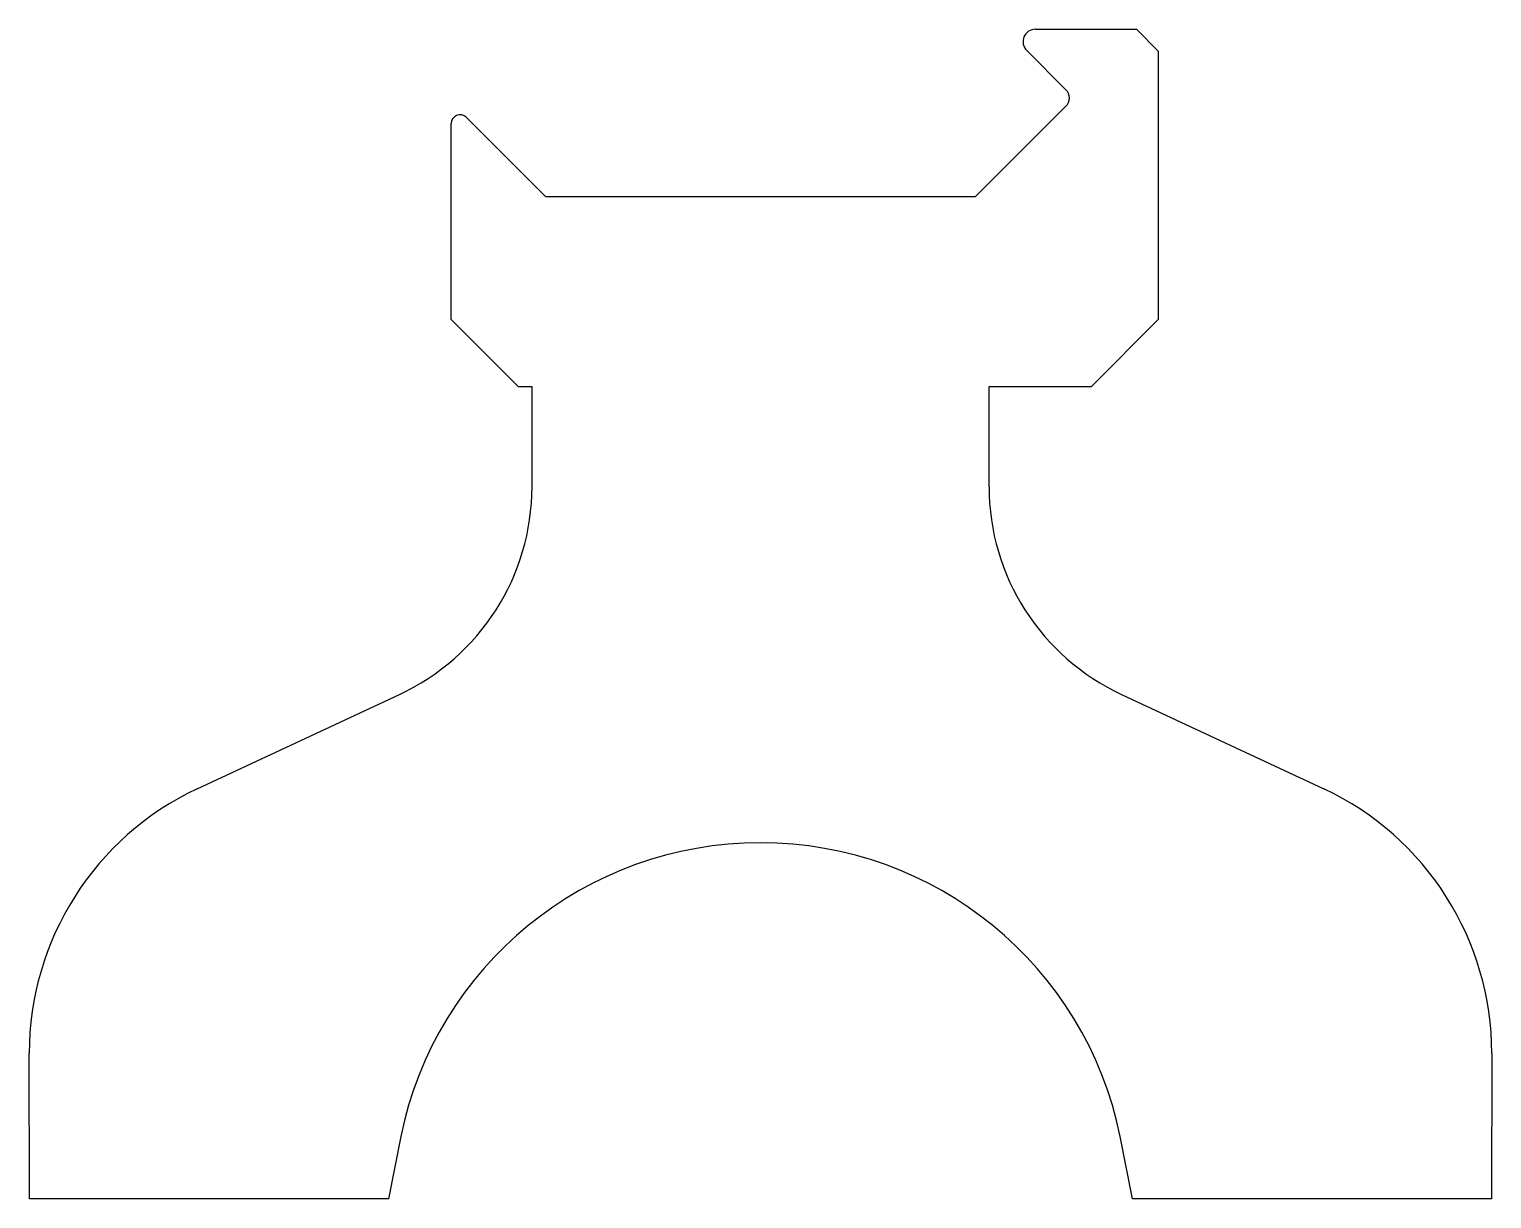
# Model space of a CAD drawing. Extents: x 3.4 to 54.2, y 2.8 to 43.4.
import ezdxf

# ---------------------------------------------------------------- set-up
doc = ezdxf.new("R2010")
doc.units = 0
doc.layers.get('0').update_dxf_attribs({"linetype": 'CONTINUOUS'})

msp = doc.modelspace()

# ---------------------------------------------------------------- linework, layer by layer
for p, q in [((38.317, 43.441), (41.822, 43.441)), ((41.822, 43.441), (42.584, 42.679)), ((39.375, 41.341), (38.012, 42.704)), ((42.584, 42.679), (42.584, 33.358)), ((36.234, 37.625), (39.375, 40.766)), ((18.022, 33.358), (18.022, 40.166)), ((18.542, 40.381), (21.298, 37.625)), ((21.298, 37.625), (36.234, 37.625)), ((20.359, 31.021), (18.022, 33.358)), ((42.584, 33.358), (40.247, 31.021)), ((20.83, 31.021), (20.359, 31.021)), ((20.83, 27.541), (20.83, 31.021)), ((40.247, 31.021), (36.702, 31.021)), ((36.702, 31.021), (36.702, 27.541)), ((9.198, 17.051), (16.221, 20.327)), ((41.31, 20.327), (48.334, 17.051)), ((3.37, 2.801), (3.366, 7.85)), ((54.166, 7.85), (54.162, 2.801)), ((16.272, 4.965), (15.842, 2.801)), ((41.69, 2.801), (41.26, 4.965)), ((15.842, 2.801), (3.37, 2.801)), ((54.162, 2.801), (41.69, 2.801))]:
    msp.add_line(p, q)
for centre, radius, start, end in [((38.317, 43.01), 0.432, 90, 225), ((39.088, 41.054), 0.406, 315, 45), ((18.327, 40.166), 0.305, 45, 180), ((12.879, 27.541), 7.95, 294.8587, 360), ((44.653, 27.541), 7.95, 180, 245.1413), ((13.526, 7.859), 10.16, 115.2106, 180.0492), ((44.006, 7.859), 10.16, 359.9508, 64.7894), ((28.766, 2.42), 12.751, 11.5113, 168.4887)]:
    msp.add_arc(centre, radius, start, end)

doc.saveas('drawing.dxf')
